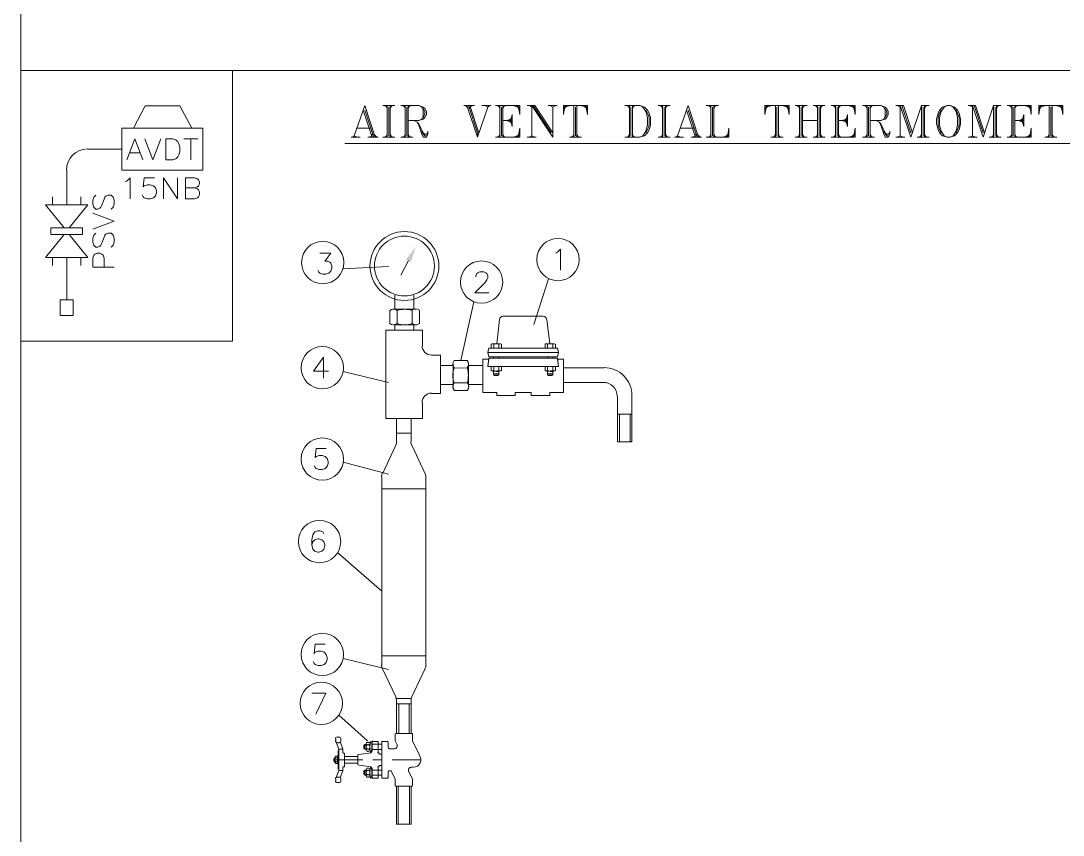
# Model space of a CAD drawing. Header units: inches. Extents: x -25.8 to 20.6, y -10.8 to 19.8.
# Drawn here: x -25.77 to -20.69, y 2.62 to 6.59 of the extents above; entities that cross this region are included whole.
import ezdxf

# ---------------------------------------------------------------- set-up
doc = ezdxf.new("R2010")
doc.units = ezdxf.units.IN
doc.header["$MEASUREMENT"] = 0
for name, color, linetype in [('PDF_0', 7, 'Continuous'), ('PDF_Cen', 7, 'Continuous'), ('PDF_TEXT', 7, 'Continuous'), ('PDF_VA', 7, 'Continuous')]:
    doc.layers.add(name, color=color, linetype=linetype)

msp = doc.modelspace()

# ---------------------------------------------------------------- linework, layer by layer
at = {"layer": 'PDF_0', "lineweight": 0}
for points in [[(-25.77, 10.1323), (-15.7099, 10.1323), (-15.7099, 6.3506), (-25.77, 6.3506)], [(-25.77, 6.3506), (-15.7144, 6.3506), (-15.7144, 2.5677), (-25.77, 2.5677)], [(-21.2529, 6.1796), (-21.2749, 6.1722), (-21.2896, 6.1576), (-21.2969, 6.1429), (-21.3042, 6.1136), (-21.3042, 6.0916), (-21.2969, 6.0623), (-21.2896, 6.0477), (-21.2749, 6.033), (-21.2529, 6.0257), (-21.2383, 6.0257), (-21.2163, 6.033), (-21.2016, 6.0477), (-21.1943, 6.0623), (-21.187, 6.0916), (-21.187, 6.1136), (-21.1943, 6.1429), (-21.2016, 6.1576), (-21.2163, 6.1722), (-21.2383, 6.1796)], [(-23.3734, 6.077), (-23.3808, 6.1063), (-23.3734, 6.1356)], [(-21.7379, 6.077), (-21.7452, 6.1063), (-21.7379, 6.1356)], [(-20.8792, 6.077), (-20.8865, 6.1063), (-20.8792, 6.1356)], [(-23.487, 4.9544), (-23.4919, 4.9752), (-23.487, 4.996), (-23.1523, 4.996), (-23.1475, 4.9752), (-23.1523, 4.9544)], [(-23.4883, 4.9434), (-23.4919, 4.9068), (-23.476, 4.9068), (-23.476, 4.886), (-23.476, 4.9068), (-23.4516, 4.9068), (-23.426, 4.9068), (-23.426, 4.886), (-23.426, 4.9068), (-23.2134, 4.9068), (-23.2134, 4.886), (-23.2134, 4.9068), (-23.189, 4.9068), (-23.1633, 4.9068), (-23.1633, 4.886), (-23.1633, 4.9068), (-23.1487, 4.9068), (-23.1523, 4.9434), (-23.123, 4.9434), (-23.123, 4.8616), (-23.123, 4.7798), (-23.1902, 4.7798), (-23.1902, 4.7663), (-23.2818, 4.7663), (-23.2818, 4.7798), (-23.3588, 4.7798), (-23.3588, 4.7663), (-23.4492, 4.7663), (-23.4492, 4.7798), (-23.5176, 4.7798), (-23.5176, 4.8616), (-23.5176, 4.9434)], [(-23.487, 4.9483), (-23.1523, 4.9483), (-23.1487, 4.9068), (-23.4919, 4.9068)], [(-23.465, 4.9544), (-23.4394, 4.9544), (-23.4394, 4.9483), (-23.465, 4.9483)], [(-23.2012, 4.9544), (-23.1756, 4.9544), (-23.1756, 4.9483), (-23.2012, 4.9483)], [(-23.4699, 4.8848), (-23.465, 4.8848), (-23.465, 4.8665), (-23.4602, 4.8628), (-23.4443, 4.8628), (-23.4394, 4.8665), (-23.4394, 4.8848), (-23.4333, 4.8848), (-23.4516, 4.8848), (-23.4638, 4.8848), (-23.465, 4.8848)], [(-23.465, 4.8848), (-23.4516, 4.8848), (-23.4394, 4.8848), (-23.4394, 4.8665), (-23.4443, 4.8628), (-23.4602, 4.8628), (-23.465, 4.8665)], [(-23.1694, 4.8848), (-23.1756, 4.8848), (-23.189, 4.8848), (-23.2, 4.8848), (-23.2012, 4.8848), (-23.2073, 4.8848), (-23.2012, 4.8848), (-23.2012, 4.8665), (-23.1963, 4.8628), (-23.1804, 4.8628), (-23.1756, 4.8665), (-23.1756, 4.8848)], [(-23.2012, 4.8848), (-23.1878, 4.8848), (-23.1756, 4.8848), (-23.1756, 4.8665), (-23.1804, 4.8628), (-23.1963, 4.8628), (-23.2012, 4.8665)], [(-24.2395, 2.9976), (-24.2395, 2.9793), (-24.2431, 2.983), (-24.2431, 2.9952)], [(-24.237, 2.9976), (-24.2395, 2.9976)], [(-23.8669, 2.8608), (-23.8669, 2.6751), (-23.9378, 2.6751), (-23.9378, 2.8608)]]:
    msp.add_lwpolyline(points, close=True, dxfattribs=at)
for points in [[(-24.7378, 6.3506), (-24.7378, 5.0314), (-25.77, 5.0314)], [(-24.0416, 6.0257), (-24.0929, 6.1796), (-24.1442, 6.033)], [(-24.1002, 6.1576), (-24.0562, 6.0257)], [(-24.0929, 6.1576), (-24.0489, 6.0257)], [(-24.0049, 6.1796), (-23.9463, 6.1796)], [(-23.9976, 6.1796), (-23.983, 6.1722)], [(-23.9903, 6.1796), (-23.983, 6.1649)], [(-23.983, 6.1796), (-23.983, 6.0257)], [(-23.9756, 6.1722), (-23.9756, 6.033)], [(-23.9683, 6.1796), (-23.9683, 6.0257)], [(-23.961, 6.1796), (-23.9683, 6.1649)], [(-23.9536, 6.1796), (-23.9683, 6.1722)], [(-23.917, 6.1796), (-23.829, 6.1796), (-23.8071, 6.1722), (-23.7997, 6.1649), (-23.7924, 6.1503), (-23.7924, 6.1356), (-23.7997, 6.1209), (-23.8071, 6.1136), (-23.829, 6.1063), (-23.8803, 6.1063)], [(-23.9097, 6.1796), (-23.895, 6.1722)], [(-23.9023, 6.1796), (-23.895, 6.1649)], [(-23.895, 6.1796), (-23.895, 6.0257)], [(-23.8877, 6.1722), (-23.8877, 6.033)], [(-23.8803, 6.1796), (-23.8803, 6.0257)], [(-23.873, 6.1796), (-23.8803, 6.1649)], [(-23.8657, 6.1796), (-23.8803, 6.1722)], [(-23.829, 6.1796), (-23.8144, 6.1722), (-23.8071, 6.1576), (-23.8071, 6.1283), (-23.8144, 6.1136), (-23.829, 6.1063)], [(-23.8071, 6.1649), (-23.7997, 6.1503), (-23.7997, 6.1356), (-23.8071, 6.1209)], [(-23.6092, 6.1796), (-23.5579, 6.1796)], [(-23.6019, 6.1796), (-23.5872, 6.1649)], [(-23.5945, 6.1796), (-23.5432, 6.0257), (-23.5432, 6.0477), (-23.5872, 6.1796)], [(-23.5799, 6.1796), (-23.5359, 6.0477)], [(-23.5725, 6.1796), (-23.5799, 6.1649)], [(-23.5652, 6.1796), (-23.5799, 6.1722)], [(-23.4919, 6.1722), (-23.5432, 6.0257)], [(-23.5212, 6.1796), (-23.4773, 6.1796)], [(-23.5066, 6.1796), (-23.4919, 6.1722), (-23.4846, 6.1796)], [(-23.4553, 6.1796), (-23.3368, 6.1796), (-23.3368, 6.1356), (-23.3441, 6.1796)], [(-23.4479, 6.1796), (-23.4333, 6.1722)], [(-23.4406, 6.1796), (-23.4333, 6.1649)], [(-23.4333, 6.1796), (-23.4333, 6.0257)], [(-23.426, 6.1722), (-23.426, 6.033)], [(-23.4186, 6.1796), (-23.4186, 6.0257)], [(-23.4113, 6.1796), (-23.4186, 6.1649)], [(-23.404, 6.1796), (-23.4186, 6.1722)], [(-23.3734, 6.1796), (-23.3368, 6.1722)], [(-23.3588, 6.1796), (-23.3368, 6.1649)], [(-23.3514, 6.1796), (-23.3368, 6.1576)], [(-23.3001, 6.1796), (-23.2635, 6.1796), (-23.1756, 6.0477)], [(-23.2928, 6.1796), (-23.2782, 6.1722)], [(-23.2782, 6.033), (-23.2782, 6.1796), (-23.1756, 6.0257), (-23.1756, 6.1722)], [(-23.2708, 6.1796), (-23.1829, 6.0477)], [(-23.1975, 6.1796), (-23.1536, 6.1796)], [(-23.1902, 6.1796), (-23.1756, 6.1722), (-23.1609, 6.1796)], [(-23.0143, 6.1796), (-23.007, 6.1356), (-23.007, 6.1796), (-23.1243, 6.1796), (-23.1243, 6.1356), (-23.1169, 6.1796)], [(-23.1096, 6.1796), (-23.1243, 6.1576)], [(-23.1023, 6.1796), (-23.1243, 6.1649)], [(-23.0876, 6.1796), (-23.1243, 6.1722)], [(-23.073, 6.1796), (-23.073, 6.0257)], [(-23.0656, 6.1722), (-23.0656, 6.033)], [(-23.0583, 6.1796), (-23.0583, 6.0257)], [(-23.0436, 6.1796), (-23.007, 6.1722)], [(-23.029, 6.1796), (-23.007, 6.1649)], [(-23.0216, 6.1796), (-23.007, 6.1576)], [(-22.8238, 6.1796), (-22.7505, 6.1796), (-22.7285, 6.1722), (-22.7138, 6.1576), (-22.7065, 6.1429), (-22.6992, 6.1209), (-22.6992, 6.0843), (-22.7065, 6.0623), (-22.7138, 6.0477), (-22.7285, 6.033), (-22.7505, 6.0257), (-22.8238, 6.0257)], [(-22.8164, 6.1796), (-22.8018, 6.1722)], [(-22.8091, 6.1796), (-22.8018, 6.1649)], [(-22.8018, 6.1796), (-22.8018, 6.0257)], [(-22.7945, 6.1722), (-22.7945, 6.033)], [(-22.7871, 6.1796), (-22.7871, 6.0257)], [(-22.7798, 6.1796), (-22.7871, 6.1649)], [(-22.7725, 6.1796), (-22.7871, 6.1722)], [(-22.7505, 6.1796), (-22.7358, 6.1722), (-22.7212, 6.1503), (-22.7138, 6.1209), (-22.7138, 6.0843), (-22.7212, 6.055), (-22.7358, 6.033), (-22.7505, 6.0257)], [(-22.7212, 6.1576), (-22.7138, 6.1429), (-22.7065, 6.1209), (-22.7065, 6.0843), (-22.7138, 6.0623), (-22.7212, 6.0477)], [(-22.6625, 6.1796), (-22.6039, 6.1796)], [(-22.6552, 6.1796), (-22.6405, 6.1722)], [(-22.6479, 6.1796), (-22.6405, 6.1649)], [(-22.6405, 6.1796), (-22.6405, 6.0257)], [(-22.6332, 6.1722), (-22.6332, 6.033)], [(-22.6259, 6.1796), (-22.6259, 6.0257)], [(-22.6186, 6.1796), (-22.6259, 6.1649)], [(-22.6112, 6.1796), (-22.6259, 6.1722)], [(-22.4647, 6.0257), (-22.516, 6.1796), (-22.5673, 6.033)], [(-22.5233, 6.1576), (-22.4793, 6.0257)], [(-22.516, 6.1576), (-22.472, 6.0257)], [(-22.428, 6.1796), (-22.3682, 6.1796)], [(-22.4195, 6.1796), (-22.4048, 6.1722)], [(-22.4121, 6.1796), (-22.4048, 6.1649)], [(-22.4048, 6.1796), (-22.4048, 6.0257)], [(-22.3975, 6.1722), (-22.3975, 6.033)], [(-22.3901, 6.1796), (-22.3901, 6.0257)], [(-22.3828, 6.1796), (-22.3901, 6.1649)], [(-22.3755, 6.1796), (-22.3901, 6.1722)], [(-22.031, 6.1796), (-22.0237, 6.1356), (-22.0237, 6.1796), (-22.141, 6.1796), (-22.141, 6.1356), (-22.1336, 6.1796)], [(-22.1263, 6.1796), (-22.141, 6.1576)], [(-22.119, 6.1796), (-22.141, 6.1649)], [(-22.1043, 6.1796), (-22.141, 6.1722)], [(-22.0897, 6.1796), (-22.0897, 6.0257)], [(-22.0823, 6.1722), (-22.0823, 6.033)], [(-22.075, 6.1796), (-22.075, 6.0257)], [(-22.0603, 6.1796), (-22.0237, 6.1722)], [(-22.0457, 6.1796), (-22.0237, 6.1649)], [(-22.0384, 6.1796), (-22.0237, 6.1576)], [(-21.9944, 6.1796), (-21.9358, 6.1796)], [(-21.9871, 6.1796), (-21.9724, 6.1722)], [(-21.9797, 6.1796), (-21.9724, 6.1649)], [(-21.9724, 6.1796), (-21.9724, 6.0257)], [(-21.9651, 6.1722), (-21.9651, 6.033)], [(-21.9577, 6.1796), (-21.9577, 6.0257)], [(-21.9504, 6.1796), (-21.9577, 6.1649)], [(-21.9431, 6.1796), (-21.9577, 6.1722)], [(-21.9064, 6.1796), (-21.8478, 6.1796)], [(-21.8991, 6.1796), (-21.8845, 6.1722)], [(-21.8918, 6.1796), (-21.8845, 6.1649)], [(-21.8845, 6.1796), (-21.8845, 6.0257)], [(-21.8771, 6.1722), (-21.8771, 6.033)], [(-21.8698, 6.1796), (-21.8698, 6.0257)], [(-21.8625, 6.1796), (-21.8698, 6.1649)], [(-21.8551, 6.1796), (-21.8698, 6.1722)], [(-21.8185, 6.1796), (-21.7012, 6.1796), (-21.7012, 6.1356), (-21.7086, 6.1796)], [(-21.8112, 6.1796), (-21.7965, 6.1722)], [(-21.8038, 6.1796), (-21.7965, 6.1649)], [(-21.7965, 6.1796), (-21.7965, 6.0257)], [(-21.7892, 6.1722), (-21.7892, 6.033)], [(-21.7818, 6.1796), (-21.7818, 6.0257)], [(-21.7745, 6.1796), (-21.7818, 6.1649)], [(-21.7672, 6.1796), (-21.7818, 6.1722)], [(-21.7379, 6.1796), (-21.7012, 6.1722)], [(-21.7232, 6.1796), (-21.7012, 6.1649)], [(-21.7159, 6.1796), (-21.7012, 6.1576)], [(-21.6646, 6.1796), (-21.5766, 6.1796), (-21.5547, 6.1722), (-21.5473, 6.1649), (-21.54, 6.1503), (-21.54, 6.1356), (-21.5473, 6.1209), (-21.5547, 6.1136), (-21.5766, 6.1063), (-21.6279, 6.1063)], [(-21.6573, 6.1796), (-21.6426, 6.1722)], [(-21.6499, 6.1796), (-21.6426, 6.1649)], [(-21.6426, 6.1796), (-21.6426, 6.0257)], [(-21.6353, 6.1722), (-21.6353, 6.033)], [(-21.6279, 6.1796), (-21.6279, 6.0257)], [(-21.6206, 6.1796), (-21.6279, 6.1649)], [(-21.6133, 6.1796), (-21.6279, 6.1722)], [(-21.5766, 6.1796), (-21.562, 6.1722), (-21.5547, 6.1576), (-21.5547, 6.1283), (-21.562, 6.1136), (-21.5766, 6.1063)], [(-21.5547, 6.1649), (-21.5473, 6.1503), (-21.5473, 6.1356), (-21.5547, 6.1209)], [(-21.5033, 6.1796), (-21.4655, 6.1796), (-21.4215, 6.0477)], [(-21.496, 6.1796), (-21.4814, 6.1722)], [(-21.4814, 6.033), (-21.4814, 6.1796), (-21.4288, 6.0257), (-21.3775, 6.1796), (-21.3775, 6.0257)], [(-21.474, 6.1796), (-21.4288, 6.0477)], [(-21.3775, 6.1796), (-21.3409, 6.1796)], [(-21.3702, 6.1722), (-21.3702, 6.033)], [(-21.3629, 6.1796), (-21.3629, 6.0257)], [(-21.3555, 6.1796), (-21.3629, 6.1649)], [(-21.3482, 6.1796), (-21.3629, 6.1722)], [(-21.2823, 6.1576), (-21.2896, 6.1429), (-21.2969, 6.1209), (-21.2969, 6.0843), (-21.2896, 6.0623), (-21.2823, 6.0477)], [(-21.2529, 6.1796), (-21.2676, 6.1722), (-21.2823, 6.1503), (-21.2896, 6.1209), (-21.2896, 6.0843), (-21.2823, 6.055), (-21.2676, 6.033), (-21.2529, 6.0257)], [(-21.2383, 6.0257), (-21.2236, 6.033), (-21.209, 6.055), (-21.2016, 6.0843), (-21.2016, 6.1209), (-21.209, 6.1503), (-21.2236, 6.1722), (-21.2383, 6.1796)], [(-21.209, 6.0477), (-21.2016, 6.0623), (-21.1943, 6.0843), (-21.1943, 6.1209), (-21.2016, 6.1429), (-21.209, 6.1576)], [(-21.1503, 6.1796), (-21.1137, 6.1796), (-21.0697, 6.0477)], [(-21.143, 6.1796), (-21.1284, 6.1722)], [(-21.1284, 6.033), (-21.1284, 6.1796), (-21.0771, 6.0257), (-21.0258, 6.1796), (-21.0258, 6.0257)], [(-21.121, 6.1796), (-21.0771, 6.0477)], [(-21.0258, 6.1796), (-20.9891, 6.1796)], [(-21.0184, 6.1722), (-21.0184, 6.033)], [(-21.0111, 6.1796), (-21.0111, 6.0257)], [(-21.0038, 6.1796), (-21.0111, 6.1649)], [(-20.9964, 6.1796), (-21.0111, 6.1722)], [(-20.9598, 6.1796), (-20.8425, 6.1796), (-20.8425, 6.1356), (-20.8499, 6.1796)], [(-20.9525, 6.1796), (-20.9378, 6.1722)], [(-20.9451, 6.1796), (-20.9378, 6.1649)], [(-20.9378, 6.1796), (-20.9378, 6.0257)], [(-20.9305, 6.1722), (-20.9305, 6.033)], [(-20.9231, 6.1796), (-20.9231, 6.0257)], [(-20.9158, 6.1796), (-20.9231, 6.1649)], [(-20.9085, 6.1796), (-20.9231, 6.1722)], [(-20.8792, 6.1796), (-20.8425, 6.1722)], [(-20.8645, 6.1796), (-20.8425, 6.1649)], [(-20.8572, 6.1796), (-20.8425, 6.1576)], [(-20.696, 6.1796), (-20.6886, 6.1356), (-20.6886, 6.1796), (-20.8059, 6.1796), (-20.8059, 6.1356), (-20.7986, 6.1796)], [(-20.7912, 6.1796), (-20.8059, 6.1576)], [(-20.7839, 6.1796), (-20.8059, 6.1649)], [(-20.7692, 6.1796), (-20.8059, 6.1722)], [(-20.7546, 6.1796), (-20.7546, 6.0257)], [(-20.7473, 6.1722), (-20.7473, 6.033)], [(-20.7399, 6.1796), (-20.7399, 6.0257)], [(-20.7253, 6.1796), (-20.6886, 6.1722)], [(-20.7106, 6.1796), (-20.6886, 6.1649)], [(-20.7033, 6.1796), (-20.6886, 6.1576)], [(-23.851, 6.1063), (-23.8364, 6.099), (-23.829, 6.0843), (-23.8144, 6.0403), (-23.8071, 6.0257), (-23.7924, 6.0257), (-23.7851, 6.0403), (-23.7851, 6.055)], [(-23.4186, 6.1063), (-23.3734, 6.1063)], [(-23.3734, 6.1136), (-23.404, 6.1063), (-23.3734, 6.099)], [(-23.3734, 6.1209), (-23.3893, 6.1063), (-23.3734, 6.0916)], [(-21.9577, 6.1063), (-21.8845, 6.1063)], [(-21.7818, 6.1063), (-21.7379, 6.1063)], [(-21.7379, 6.1136), (-21.7672, 6.1063), (-21.7379, 6.099)], [(-21.7379, 6.1209), (-21.7525, 6.1063), (-21.7379, 6.0916)], [(-21.5986, 6.1063), (-21.584, 6.099), (-21.5766, 6.0843), (-21.562, 6.0403), (-21.5547, 6.0257), (-21.54, 6.0257), (-21.5327, 6.0403), (-21.5327, 6.055)], [(-20.9231, 6.1063), (-20.8792, 6.1063)], [(-20.8792, 6.1136), (-20.9085, 6.1063), (-20.8792, 6.099)], [(-20.8792, 6.1209), (-20.8938, 6.1063), (-20.8792, 6.0916)], [(-24.1295, 6.0696), (-24.0636, 6.0696)], [(-23.8364, 6.099), (-23.829, 6.0916), (-23.8071, 6.0477), (-23.7997, 6.0403), (-23.7924, 6.0403), (-23.7851, 6.0477)], [(-23.8144, 6.055), (-23.8071, 6.0403), (-23.7997, 6.033), (-23.7924, 6.033)], [(-23.4553, 6.0257), (-23.3368, 6.0257), (-23.3368, 6.0696), (-23.3441, 6.0257)], [(-22.5526, 6.0696), (-22.4866, 6.0696)], [(-22.428, 6.0257), (-22.3169, 6.0257), (-22.3169, 6.0696), (-22.3242, 6.0257)], [(-21.8185, 6.0257), (-21.7012, 6.0257), (-21.7012, 6.0696), (-21.7086, 6.0257)], [(-21.584, 6.099), (-21.5766, 6.0916), (-21.5547, 6.0477), (-21.5473, 6.0403), (-21.54, 6.0403), (-21.5327, 6.0477)], [(-21.562, 6.055), (-21.5547, 6.0403), (-21.5473, 6.033), (-21.54, 6.033)], [(-20.9598, 6.0257), (-20.8425, 6.0257), (-20.8425, 6.0696), (-20.8499, 6.0257)], [(-24.1588, 6.0257), (-24.1149, 6.0257)], [(-24.1515, 6.0257), (-24.1442, 6.033), (-24.1295, 6.0257)], [(-24.0782, 6.0257), (-24.0269, 6.0257)], [(-24.0562, 6.033), (-24.0709, 6.0257)], [(-24.0562, 6.0403), (-24.0636, 6.0257)], [(-24.0489, 6.0403), (-24.0343, 6.0257)], [(-24.0049, 6.0257), (-23.9463, 6.0257)], [(-23.983, 6.033), (-23.9976, 6.0257)], [(-23.983, 6.0403), (-23.9903, 6.0257)], [(-23.9683, 6.0403), (-23.961, 6.0257)], [(-23.9683, 6.033), (-23.9536, 6.0257)], [(-23.917, 6.0257), (-23.8584, 6.0257)], [(-23.895, 6.033), (-23.9097, 6.0257)], [(-23.895, 6.0403), (-23.9023, 6.0257)], [(-23.8803, 6.0403), (-23.873, 6.0257)], [(-23.8803, 6.033), (-23.8657, 6.0257)], [(-23.4333, 6.033), (-23.4479, 6.0257)], [(-23.4333, 6.0403), (-23.4406, 6.0257)], [(-23.4186, 6.0403), (-23.4113, 6.0257)], [(-23.4186, 6.033), (-23.404, 6.0257)], [(-23.3734, 6.0257), (-23.3368, 6.033)], [(-23.3588, 6.0257), (-23.3368, 6.0403)], [(-23.3514, 6.0257), (-23.3368, 6.0477)], [(-23.3001, 6.0257), (-23.2562, 6.0257)], [(-23.2928, 6.0257), (-23.2782, 6.033), (-23.2635, 6.0257)], [(-23.0949, 6.0257), (-23.0363, 6.0257)], [(-23.073, 6.033), (-23.0876, 6.0257)], [(-23.073, 6.0403), (-23.0803, 6.0257)], [(-23.0583, 6.0403), (-23.051, 6.0257)], [(-23.0583, 6.033), (-23.0436, 6.0257)], [(-22.8018, 6.033), (-22.8164, 6.0257)], [(-22.8018, 6.0403), (-22.8091, 6.0257)], [(-22.7871, 6.0403), (-22.7798, 6.0257)], [(-22.7871, 6.033), (-22.7725, 6.0257)], [(-22.6625, 6.0257), (-22.6039, 6.0257)], [(-22.6405, 6.033), (-22.6552, 6.0257)], [(-22.6405, 6.0403), (-22.6479, 6.0257)], [(-22.6259, 6.0403), (-22.6186, 6.0257)], [(-22.6259, 6.033), (-22.6112, 6.0257)], [(-22.5819, 6.0257), (-22.5379, 6.0257)], [(-22.5746, 6.0257), (-22.5673, 6.033), (-22.5526, 6.0257)], [(-22.5013, 6.0257), (-22.45, 6.0257)], [(-22.4793, 6.033), (-22.494, 6.0257)], [(-22.4793, 6.0403), (-22.4866, 6.0257)], [(-22.472, 6.0403), (-22.4573, 6.0257)], [(-22.4048, 6.033), (-22.4195, 6.0257)], [(-22.4048, 6.0403), (-22.4121, 6.0257)], [(-22.3901, 6.0403), (-22.3828, 6.0257)], [(-22.3901, 6.033), (-22.3755, 6.0257)], [(-22.3535, 6.0257), (-22.3169, 6.033)], [(-22.3388, 6.0257), (-22.3169, 6.0403)], [(-22.3315, 6.0257), (-22.3169, 6.0477)], [(-22.1116, 6.0257), (-22.053, 6.0257)], [(-22.0897, 6.033), (-22.1043, 6.0257)], [(-22.0897, 6.0403), (-22.097, 6.0257)], [(-22.075, 6.0403), (-22.0677, 6.0257)], [(-22.075, 6.033), (-22.0603, 6.0257)], [(-21.9944, 6.0257), (-21.9358, 6.0257)], [(-21.9724, 6.033), (-21.9871, 6.0257)], [(-21.9724, 6.0403), (-21.9797, 6.0257)], [(-21.9577, 6.0403), (-21.9504, 6.0257)], [(-21.9577, 6.033), (-21.9431, 6.0257)], [(-21.9064, 6.0257), (-21.8478, 6.0257)], [(-21.8845, 6.033), (-21.8991, 6.0257)], [(-21.8845, 6.0403), (-21.8918, 6.0257)], [(-21.8698, 6.0403), (-21.8625, 6.0257)], [(-21.8698, 6.033), (-21.8551, 6.0257)], [(-21.7965, 6.033), (-21.8112, 6.0257)], [(-21.7965, 6.0403), (-21.8038, 6.0257)], [(-21.7818, 6.0403), (-21.7745, 6.0257)], [(-21.7818, 6.033), (-21.7672, 6.0257)], [(-21.7379, 6.0257), (-21.7012, 6.033)], [(-21.7232, 6.0257), (-21.7012, 6.0403)], [(-21.7159, 6.0257), (-21.7012, 6.0477)], [(-21.6646, 6.0257), (-21.606, 6.0257)], [(-21.6426, 6.033), (-21.6573, 6.0257)], [(-21.6426, 6.0403), (-21.6499, 6.0257)], [(-21.6279, 6.0403), (-21.6206, 6.0257)], [(-21.6279, 6.033), (-21.6133, 6.0257)], [(-21.5033, 6.0257), (-21.4582, 6.0257)], [(-21.496, 6.0257), (-21.4814, 6.033), (-21.4655, 6.0257)], [(-21.3995, 6.0257), (-21.3409, 6.0257)], [(-21.3775, 6.033), (-21.3922, 6.0257)], [(-21.3775, 6.0403), (-21.3849, 6.0257)], [(-21.3629, 6.0403), (-21.3555, 6.0257)], [(-21.3629, 6.033), (-21.3482, 6.0257)], [(-21.1503, 6.0257), (-21.1064, 6.0257)], [(-21.143, 6.0257), (-21.1284, 6.033), (-21.1137, 6.0257)], [(-21.0477, 6.0257), (-20.9891, 6.0257)], [(-21.0258, 6.033), (-21.0404, 6.0257)], [(-21.0258, 6.0403), (-21.0331, 6.0257)], [(-21.0111, 6.0403), (-21.0038, 6.0257)], [(-21.0111, 6.033), (-20.9964, 6.0257)], [(-20.9378, 6.033), (-20.9525, 6.0257)], [(-20.9378, 6.0403), (-20.9451, 6.0257)], [(-20.9231, 6.0403), (-20.9158, 6.0257)], [(-20.9231, 6.033), (-20.9085, 6.0257)], [(-20.8792, 6.0257), (-20.8425, 6.033)], [(-20.8645, 6.0257), (-20.8425, 6.0403)], [(-20.8572, 6.0257), (-20.8425, 6.0477)], [(-20.7766, 6.0257), (-20.7179, 6.0257)], [(-20.7546, 6.033), (-20.7692, 6.0257)], [(-20.7546, 6.0403), (-20.7619, 6.0257)], [(-20.7399, 6.0403), (-20.7326, 6.0257)], [(-20.7399, 6.033), (-20.7253, 6.0257)], [(-24.1894, 5.9951), (-18.9871, 5.9951)], [(-24.3115, 5.4601), (-24.2578, 5.4601), (-24.2871, 5.421), (-24.2724, 5.421), (-24.2627, 5.4161), (-24.2578, 5.4113), (-24.2529, 5.3966), (-24.2529, 5.3868), (-24.2578, 5.3722), (-24.2676, 5.3624), (-24.2822, 5.3575), (-24.2969, 5.3575), (-24.3115, 5.3624), (-24.3164, 5.3673), (-24.3213, 5.3771)], [(-23.1621, 5.4601), (-23.1523, 5.465), (-23.1377, 5.4797), (-23.1377, 5.3771)], [(-24.1979, 5.3832), (-23.9768, 5.3942)], [(-23.8791, 5.4235), (-23.917, 5.3526)], [(-23.5518, 5.3453), (-23.5518, 5.3502), (-23.5469, 5.36), (-23.542, 5.3648), (-23.5322, 5.3697), (-23.5127, 5.3697), (-23.5029, 5.3648), (-23.498, 5.36), (-23.4931, 5.3502), (-23.4931, 5.3404), (-23.498, 5.3306), (-23.5078, 5.316), (-23.5567, 5.2671), (-23.4883, 5.2671)], [(-23.2684, 5.112), (-23.1963, 5.3355)], [(-23.9463, 5.1865), (-23.9463, 5.2549)], [(-23.8535, 5.2549), (-23.8535, 5.1865)], [(-23.8437, 5.1865), (-23.9573, 5.1865)], [(-23.5603, 5.2232), (-23.6238, 4.9361)], [(-23.8254, 5.1804), (-23.8254, 5.1157)], [(-23.8119, 5.0082), (-23.8119, 5.0851), (-23.9903, 5.0851), (-23.9903, 4.6539), (-23.8119, 4.6539), (-23.8119, 4.7309)], [(-23.9524, 5.1108), (-23.8388, 5.1108)], [(-23.9463, 5.1108), (-23.9463, 5.0851)], [(-23.8535, 5.0851), (-23.8535, 5.1108)], [(-23.4638, 5.0167), (-23.4638, 4.996)], [(-23.2012, 5.0167), (-23.2012, 4.996)], [(-24.2932, 4.8506), (-24.2932, 4.9532), (-24.3421, 4.8848), (-24.2688, 4.8848)], [(-23.1475, 4.9752), (-23.4919, 4.9752)], [(-24.1979, 4.8824), (-23.9768, 4.8286)], [(-23.6617, 4.9117), (-23.7228, 4.9117)], [(-23.6617, 4.9178), (-23.6617, 4.803)], [(-23.586, 4.8091), (-23.586, 4.9227)], [(-23.586, 4.9117), (-23.5176, 4.9117)], [(-23.4394, 4.8811), (-23.465, 4.8848)], [(-23.4638, 4.886), (-23.4638, 4.9068)], [(-23.4394, 4.886), (-23.4394, 4.9068)], [(-23.2012, 4.886), (-23.2012, 4.9068)], [(-23.1756, 4.8811), (-23.2012, 4.8848)], [(-23.1756, 4.886), (-23.1756, 4.9068)], [(-23.1206, 4.9007), (-22.9252, 4.9007)], [(-23.4394, 4.8714), (-23.465, 4.875)], [(-23.4394, 4.8665), (-23.465, 4.8665)], [(-23.1756, 4.8714), (-23.2012, 4.875)], [(-23.1756, 4.8665), (-23.2012, 4.8665)], [(-23.7228, 4.8188), (-23.6617, 4.8188)], [(-23.5921, 4.7908), (-23.6568, 4.7908)], [(-23.5176, 4.8188), (-23.586, 4.8188)], [(-23.1206, 4.8286), (-22.9288, 4.8286)], [(-23.8669, 4.6539), (-23.8669, 4.5391)], [(-22.8604, 4.6747), (-22.7896, 4.6747)], [(-22.8506, 4.6747), (-22.8506, 4.5403)], [(-22.7981, 4.6747), (-22.7981, 4.5403)], [(-23.9378, 4.5819), (-23.8669, 4.5819)], [(-24.281, 4.5074), (-24.3299, 4.5074), (-24.3347, 4.4634), (-24.3299, 4.4683), (-24.3152, 4.4732), (-24.3005, 4.4732), (-24.2859, 4.4683), (-24.2761, 4.4585), (-24.2712, 4.4439), (-24.2712, 4.4341), (-24.2761, 4.4194), (-24.2859, 4.4096), (-24.3005, 4.4048), (-24.3152, 4.4048), (-24.3299, 4.4096), (-24.3347, 4.4145), (-24.3396, 4.4243)], [(-23.862, 4.5196), (-23.7997, 4.3864)], [(-24.1979, 4.4414), (-23.9768, 4.3828)], [(-24.0098, 3.4496), (-24.0098, 4.3681)], [(-24.0098, 4.3107), (-23.7948, 4.3107)], [(-24.292, 4.0908), (-24.2969, 4.1006), (-24.3115, 4.1055), (-24.3213, 4.1055), (-24.336, 4.1006), (-24.3457, 4.086), (-24.3506, 4.0615), (-24.3506, 4.0371), (-24.3457, 4.0163), (-24.336, 4.0066), (-24.3213, 4.0017), (-24.3164, 4.0017), (-24.3018, 4.0066), (-24.292, 4.0163), (-24.2871, 4.0322), (-24.2871, 4.0371), (-24.292, 4.0518), (-24.3018, 4.0615), (-24.3164, 4.0664), (-24.3213, 4.0664), (-24.336, 4.0615), (-24.3457, 4.0518), (-24.3506, 4.0371)], [(-24.2248, 3.9992), (-24.0098, 3.8111)], [(-24.2859, 3.5522), (-24.3347, 3.5522), (-24.3396, 3.5082), (-24.3347, 3.5131), (-24.3201, 3.518), (-24.3054, 3.518), (-24.2908, 3.5131), (-24.281, 3.5033), (-24.2761, 3.4887), (-24.2761, 3.4777), (-24.281, 3.463), (-24.2908, 3.4532), (-24.3054, 3.4483), (-24.3201, 3.4483), (-24.3347, 3.4532), (-24.3396, 3.4581), (-24.3445, 3.4679)], [(-24.1979, 3.4825), (-23.9768, 3.43)], [(-24.0098, 3.496), (-23.7948, 3.496)], [(-23.9402, 3.292), (-24.0049, 3.43)], [(-24.3506, 3.314), (-24.2822, 3.314), (-24.3311, 3.2114)], [(-23.939, 3.2883), (-23.8657, 3.2883)], [(-23.9378, 3.2822), (-23.9378, 3.1161)], [(-23.9378, 3.2615), (-23.8669, 3.2615)], [(-23.9268, 3.2615), (-23.9268, 3.1173)], [(-23.8755, 3.2615), (-23.8755, 3.1173)], [(-24.0795, 3.0819), (-24.2199, 3.2065)], [(-23.8254, 3.0123), (-23.8596, 3.0819), (-23.8596, 3.1149), (-23.862, 3.1173), (-23.9414, 3.1173), (-23.9439, 3.1149), (-23.9439, 3.0819), (-23.9341, 3.0624)], [(-24.2346, 3.0905), (-24.2346, 3.0856), (-24.2346, 3.0819)], [(-24.2175, 3.099), (-24.226, 3.099)], [(-24.226, 3.0721), (-24.2175, 3.0721)], [(-24.0831, 3.0636), (-24.0917, 3.0636), (-24.0917, 3.0404), (-24.0831, 3.0404)], [(-24.0831, 3.0599), (-24.0917, 3.0599)], [(-24.0721, 3.0733), (-24.0807, 3.0733)], [(-24.0587, 3.077), (-24.0611, 3.077)], [(-24.0562, 3.0294), (-24.0562, 3.0746)], [(-24.0562, 3.0648), (-24.0098, 3.0648)], [(-24.0526, 3.0782), (-24.0281, 3.0782), (-24.0281, 3.0257)], [(-24.0074, 3.0782), (-23.9817, 3.0782)], [(-23.9793, 3.077), (-23.9793, 3.0501), (-23.9793, 3.0575)], [(-24.2358, 3.0062), (-24.226, 3.0062)], [(-24.2248, 3.0111), (-24.2248, 2.9671)], [(-24.2224, 3.0123), (-24.2236, 3.0123)], [(-24.2236, 3.0111), (-24.2236, 3.0111)], [(-24.2224, 3.0343), (-24.2224, 2.9439)], [(-24.2211, 3.0343), (-24.2211, 3.0343)], [(-24.2211, 3.0343), (-24.2211, 3.0343)], [(-24.2199, 3.0416), (-24.2199, 2.9365)], [(-24.2004, 3.0233), (-24.2004, 3.0416), (-24.2004, 3.0367)], [(-24.1992, 3.0233), (-24.1992, 3.0233)], [(-24.1918, 2.9549), (-24.1992, 2.9549), (-24.1918, 2.9549), (-24.1918, 3.022), (-24.1992, 3.022)], [(-24.1271, 3.0049), (-24.1918, 3.0049), (-24.1918, 2.972), (-24.1271, 2.972)], [(-24.1222, 3.0147), (-24.0623, 3.0233)], [(-24.0831, 3.0428), (-24.0917, 3.0428)], [(-24.0721, 3.0294), (-24.0807, 3.0294)], [(-24.0562, 3.0391), (-24.0098, 3.0391)], [(-24.2395, 2.9793), (-24.2358, 2.9793), (-24.226, 2.9793)], [(-24.2358, 2.9707), (-24.226, 2.9707)], [(-24.2236, 2.9671), (-24.2236, 2.9671)], [(-24.2236, 2.9659), (-24.2224, 2.9659)], [(-24.2004, 2.9536), (-24.2004, 2.9365)], [(-24.1992, 2.9536), (-24.1992, 2.9536)], [(-24.0623, 2.9549), (-24.1222, 2.9634)], [(-24.0281, 2.9512), (-24.0281, 2.8987), (-24.0526, 2.8987)], [(-24.2114, 2.9036), (-24.2004, 2.9365), (-24.2199, 2.9365), (-24.2321, 2.9023)], [(-24.2211, 2.9439), (-24.2211, 2.9439)], [(-24.2211, 2.9439), (-24.2211, 2.9439)], [(-24.0831, 2.9146), (-24.0917, 2.9146), (-24.0917, 2.9378), (-24.0831, 2.9378)], [(-24.0831, 2.9341), (-24.0917, 2.9341)], [(-24.0831, 2.9182), (-24.0917, 2.9182)], [(-24.0721, 2.9365), (-24.0807, 2.9365)], [(-24.0807, 2.9036), (-24.0721, 2.9036)], [(-24.0611, 2.9011), (-24.0587, 2.8999)], [(-24.0562, 2.9036), (-24.0562, 2.9475)], [(-24.0562, 2.939), (-24.0098, 2.939)], [(-24.0562, 2.9133), (-24.0098, 2.9133)], [(-23.9817, 2.8987), (-24.0074, 2.8987)], [(-23.9793, 2.9268), (-23.9793, 2.9011)], [(-24.2346, 2.895), (-24.2346, 2.8865)], [(-23.9292, 2.8608), (-23.9292, 2.6751)], [(-23.8742, 2.8608), (-23.8742, 2.6751)]]:
    msp.add_lwpolyline(points, dxfattribs=at)
for points in [[(-23.9707, 5.1157), (-23.9707, 5.1804, -0.333602), (-23.9349, 5.1804)], [(-23.862, 5.1157), (-23.8618, 5.1807, 0.15923), (-23.9341, 5.1804), (-23.9341, 5.1157)], [(-23.1633, 5.0167), (-23.1633, 4.996), (-23.189, 4.996), (-23.2134, 4.996), (-23.2134, 5.0167), (-23.2134, 4.996), (-23.426, 4.996), (-23.426, 5.0167), (-23.426, 4.996), (-23.4516, 4.996), (-23.476, 4.996), (-23.476, 5.0167, -0.151694), (-23.4699, 5.0179), (-23.4516, 5.0179), (-23.4333, 5.0179), (-23.4492, 5.0179), (-23.4357, 5.1364, -0.379313), (-23.4174, 5.1523), (-23.2232, 5.1523, -0.379313), (-23.2062, 5.1367)], [(-23.2049, 5.1364), (-23.1902, 5.0179), (-23.2073, 5.0179), (-23.1902, 5.0179), (-23.189, 5.0179), (-23.1694, 5.0179, 0.151694), (-23.1756, 5.0167), (-23.1756, 4.996)], [(-23.9712, 5.1164, 0.310533), (-23.9343, 5.1165, 0.15923), (-23.8618, 5.1165, 0.333602), (-23.8265, 5.1167)], [(-23.7668, 4.7761), (-23.7228, 4.7761), (-23.7228, 4.963), (-23.7668, 4.963, -0.414214), (-23.8132, 5.0088)], [(-23.4399, 5.016, 0.078731), (-23.4522, 5.0179, 0.078731), (-23.4646, 5.0161, 0.151694), (-23.4705, 5.0179)], [(-23.434, 5.0179, -0.151694), (-23.4281, 5.0162, 0.151694), (-23.434, 5.0179, 0.151694), (-23.4394, 5.0167), (-23.4394, 4.996)], [(-23.1773, 5.016, 0.078731), (-23.1896, 5.0179, 0.078731), (-23.2019, 5.016, 0.151694), (-23.2079, 5.0179)], [(-23.5921, 4.8995), (-23.6571, 4.8999, -0.310533), (-23.6568, 4.9361), (-23.5921, 4.9361)], [(-23.593, 4.8272, 0.15923), (-23.5933, 4.9003, 0.333602), (-23.5931, 4.9362)], [(-23.4705, 4.886, -0.151694), (-23.4764, 4.8878, 0.151694), (-23.4705, 4.886, 0.151694), (-23.4646, 4.8879)], [(-23.4645, 4.8867, 0.078731), (-23.4522, 4.8848, 0.078731), (-23.4399, 4.8867)], [(-23.2019, 4.8867, 0.078731), (-23.1896, 4.8848, 0.078731), (-23.1773, 4.8867)], [(-23.176, 4.8879, 0.151694), (-23.1701, 4.886, 0.151694), (-23.1642, 4.8878, -0.151694), (-23.1701, 4.886)], [(-22.9258, 4.9019, -0.414214), (-22.7896, 4.7651), (-22.7896, 4.5403), (-22.8604, 4.5403), (-22.8604, 4.7614)], [(-23.5921, 4.8274), (-23.6568, 4.8274, 0.333602), (-23.657, 4.7918)], [(-23.9378, 4.6539), (-23.9378, 4.5391, -0.111141), (-23.9426, 4.5196), (-24.0049, 4.3864)], [(-23.8669, 3.1161), (-23.8669, 3.2841, -0.11114), (-23.8645, 3.2932), (-23.7993, 3.4306, 0.111141), (-23.7948, 3.4496), (-23.7948, 4.3681, 0.111141), (-23.7993, 4.3884)], [(-24.2321, 3.0746), (-24.2199, 3.0416), (-24.2004, 3.0416), (-24.2114, 3.0733, -0.106454), (-24.2114, 3.0756)], [(-24.2181, 3.0733, 0.414136), (-24.2089, 3.0819), (-24.2089, 3.0856), (-24.2089, 3.0905, 0.414136), (-24.2181, 3.1002)], [(-24.0811, 3.0745, 0.833301), (-24.0811, 3.0637, 0.42552), (-24.0809, 3.041, 0.836654), (-24.081, 3.0307)], [(-24.0807, 3.0624), (-24.0721, 3.0624, -0.42552), (-24.0721, 3.0404), (-24.0807, 3.0404)], [(-24.0623, 3.077), (-24.0644, 3.0776, 0.111395), (-24.0648, 3.0257), (-24.0623, 3.0269), (-24.0599, 3.0257)], [(-24.008, 2.8999, -0.414185), (-24.0098, 2.9011), (-24.0098, 3.077, -0.414185), (-24.008, 3.0795)], [(-23.9355, 3.063, -0.554348), (-23.9475, 3.0428), (-23.972, 3.0428)], [(-24.2395, 2.9805), (-24.2358, 2.9805, -0.209296), (-24.2365, 2.9998, -0.425111), (-24.2363, 3.0073)], [(-24.2273, 3.0077, -0.497602), (-24.226, 2.9988), (-24.2358, 2.9988)], [(-24.2273, 2.9716, 0.548102), (-24.2271, 2.9803, 0.20406), (-24.2265, 2.9999)], [(-24.1234, 2.9647, -0.374198), (-24.1271, 2.9683), (-24.1271, 3.0098, -0.374198), (-24.1234, 3.0147)], [(-24.0294, 3.0263, 0.414289), (-24.0245, 3.022), (-24.022, 3.022), (-24.022, 3.0159), (-24.0098, 3.0159)], [(-23.8789, 2.9322, -0.554348), (-23.8657, 2.9524), (-23.8559, 2.9524, 0.623053), (-23.8271, 3.0125)], [(-24.0719, 2.9384, -0.42552), (-24.0721, 2.9158), (-24.0809, 2.9164, -0.42552), (-24.081, 2.9378, -0.836654), (-24.0807, 2.9488), (-24.0721, 2.9488)], [(-24.0599, 2.9512), (-24.0623, 2.9512), (-24.0648, 2.9512, 0.111395), (-24.0648, 2.8999), (-24.0623, 2.9011)], [(-24.0098, 2.961), (-24.022, 2.961), (-24.022, 2.9561), (-24.0245, 2.9561, 0.414289), (-24.0294, 2.9518)], [(-24.2358, 2.8871, 0.414136), (-24.226, 2.8779), (-24.2181, 2.8779, 0.414136), (-24.2089, 2.8865), (-24.2089, 2.8913), (-24.2089, 2.8956, 0.414136), (-24.2175, 2.9048), (-24.226, 2.9048, 0.414136), (-24.2358, 2.8956)], [(-23.8779, 2.9317), (-23.8596, 2.895), (-23.8596, 2.8633), (-23.8596, 2.895), (-23.8596, 2.8633), (-23.862, 2.8608), (-23.9414, 2.8608), (-23.9439, 2.8633), (-23.9439, 2.895), (-23.9622, 2.9317, 0.286541), (-23.9683, 2.9353), (-23.972, 2.9353, 0.414318), (-23.9793, 2.928), (-23.9793, 2.9194), (-23.9793, 2.9243)]]:
    msp.add_lwpolyline(points, format="xyb", dxfattribs=at)
for points in [[(-23.2079, 5.0179, 0.151694), (-23.2138, 5.0162, -0.151694)], [(-23.434, 4.886, 0.151694), (-23.4281, 4.8878, -0.151694)], [(-23.2138, 4.8878, 0.151694), (-23.2079, 4.886, -0.151694)]]:
    msp.add_lwpolyline(points, format="xyb", close=True, dxfattribs=at)
for centre, radius in [((-23.8993, 5.3972), 0.168), ((-23.8993, 5.3972), 0.146), ((-24.2975, 5.4143), 0.1032), ((-23.1505, 5.429), 0.1032), ((-23.5231, 5.319), 0.1032), ((-24.2999, 4.9013), 0.1032), ((-24.2999, 4.4555), 0.1032), ((-24.3134, 4.0536), 0.1032), ((-24.2999, 3.5027), 0.1032), ((-24.3048, 3.2645), 0.1032)]:
    msp.add_circle(centre, radius, dxfattribs=at)
for centre, radius, start, end in [((-23.8443, 5.1554), 0.0324, 55.7996, 124.8047), ((-23.1701, 5.0076), 0.0104, 55.7995, 90.3022), ((-23.5463, 4.8634), 0.1167, 161.9055, 198.0945), ((-23.4339, 4.8964), 0.0104, 235.1953, 269.6979), ((-23.2079, 4.8964), 0.0104, 270.3021, 304.8047), ((-22.9294, 4.762), 0.0678, 360, 90), ((-23.6183, 4.8097), 0.0324, 325.7996, 34.8047), ((-23.7674, 4.7315), 0.0458, 90, 180), ((-23.8223, 4.5397), 0.0458, 180, 205.3674), ((-23.9652, 4.3687), 0.0458, 154.6326, 180), ((-23.9652, 3.4502), 0.0458, 180, 205.3674), ((-23.9616, 3.2828), 0.0226, 0, 25.3674), ((-24.2266, 3.0911), 0.00916, 90.0076, 179.9924), ((-24.2266, 3.0825), 0.00916, 180.0076, 269.9924), ((-24.0813, 3.052), 0.0165, 134.3926, 225.6074), ((-24.074, 3.0691), 0.0055, 280.3911, 79.6089), ((-24.1742, 3.0532), 0.1167, 346.5112, 11.9231), ((-24.0532, 3.0752), 0.00427, 89.9926, 180.0074), ((-23.9823, 3.0776), 0.00183, 0.003, 89.997), ((-23.9726, 3.0508), 0.00672, 179.9898, 270.0102), ((-24.074, 3.0361), 0.0055, 280.1647, 79.8353), ((-24.0642, 3.03), 0.00672, 277.9505, 0.008), ((-24.2327, 2.9762), 0.0055, 129.0201, 229.9074), ((-24.074, 2.9433), 0.0055, 280.1647, 79.8353), ((-24.0642, 2.9481), 0.00672, 359.992, 82.0495), ((-24.1742, 2.9249), 0.1167, 348.0769, 13.4888), ((-24.2071, 2.9029), 0.00426, 160.6703, 184.9761), ((-24.0813, 2.9274), 0.0165, 134.3926, 225.6074), ((-24.0801, 2.9103), 0.0055, 100.3911, 259.6089), ((-24.074, 2.9103), 0.0055, 280.3911, 79.6089), ((-24.0532, 2.9042), 0.00427, 179.9926, 270.0074), ((-23.9823, 2.9017), 0.00183, 270.003, 359.997)]:
    msp.add_arc(centre, radius, start, end, dxfattribs=at)
at = {"layer": 'PDF_0', "transparency": 33554559}
msp.add_solid([(-23.8913, 5.4296), (-23.8681, 5.4161), (-23.8425, 5.4931)], dxfattribs=at)
at = {"layer": 'PDF_Cen', "lineweight": 0}
for points in [[(-24.2431, 2.9891), (-24.1014, 2.9891)], [(-24.0538, 2.9891), (-24.0074, 2.9891)], [(-23.9597, 2.9891), (-23.8181, 2.9891)]]:
    msp.add_lwpolyline(points, dxfattribs=at)
at = {"layer": 'PDF_TEXT', "lineweight": 0}
for points in [[(-25.2533, 5.9157), (-25.2142, 6.0183), (-25.1751, 5.9157)], [(-25.1653, 6.0183), (-25.1263, 5.9157), (-25.0872, 6.0183)], [(-24.9748, 6.0183), (-24.9064, 6.0183)], [(-24.9406, 6.0183), (-24.9406, 5.9157)], [(-25.2386, 5.9499), (-25.1898, 5.9499)], [(-25.2606, 5.8082), (-25.2508, 5.8131), (-25.2362, 5.8278), (-25.2362, 5.7252)], [(-25.1189, 5.8278), (-25.1678, 5.8278), (-25.1727, 5.7838), (-25.1678, 5.7887), (-25.1531, 5.7936), (-25.1385, 5.7936), (-25.1238, 5.7887), (-25.114, 5.7789), (-25.1092, 5.7643), (-25.1092, 5.7545), (-25.114, 5.7398), (-25.1238, 5.7301), (-25.1385, 5.7252), (-25.1531, 5.7252), (-25.1678, 5.7301), (-25.1727, 5.735), (-25.1776, 5.7447)], [(-25.075, 5.7252), (-25.075, 5.8278), (-25.0066, 5.7252), (-25.0066, 5.8278)], [(-24.9235, 5.7789), (-24.9088, 5.774), (-24.9039, 5.7692), (-24.8991, 5.7594), (-24.8991, 5.7447), (-24.9039, 5.735), (-24.9088, 5.7301), (-24.9235, 5.7252), (-24.9675, 5.7252), (-24.9675, 5.8278), (-24.9235, 5.8278), (-24.9088, 5.8229), (-24.9039, 5.818), (-24.8991, 5.8082), (-24.8991, 5.7985), (-24.9039, 5.7887), (-24.9088, 5.7838), (-24.9235, 5.7789), (-24.9675, 5.7789)], [(-25.4035, 5.7435), (-25.4133, 5.7337), (-25.4182, 5.7191), (-25.4182, 5.6995), (-25.4133, 5.6849), (-25.4035, 5.6751), (-25.3938, 5.6751), (-25.384, 5.68), (-25.3791, 5.6849), (-25.3742, 5.6946), (-25.3644, 5.724), (-25.3596, 5.7337), (-25.3547, 5.7386), (-25.3449, 5.7435), (-25.3302, 5.7435), (-25.3205, 5.7337), (-25.3156, 5.7191), (-25.3156, 5.6995), (-25.3205, 5.6849), (-25.3302, 5.6751)], [(-25.4182, 5.5774), (-25.3156, 5.6165), (-25.4182, 5.6556)], [(-25.4035, 5.5578), (-25.4133, 5.5481), (-25.4182, 5.5334), (-25.4182, 5.5139), (-25.4133, 5.4992), (-25.4035, 5.4894), (-25.3938, 5.4894), (-25.384, 5.4943), (-25.3791, 5.4992), (-25.3742, 5.509), (-25.3644, 5.5383), (-25.3596, 5.5481), (-25.3547, 5.553), (-25.3449, 5.5578), (-25.3302, 5.5578), (-25.3205, 5.5481), (-25.3156, 5.5334), (-25.3156, 5.5139), (-25.3205, 5.4992), (-25.3302, 5.4894)], [(-25.3156, 5.3917), (-25.4182, 5.3917), (-25.4182, 5.4357), (-25.4133, 5.4503), (-25.4084, 5.4552), (-25.3986, 5.4601), (-25.384, 5.4601), (-25.3742, 5.4552), (-25.3693, 5.4503), (-25.3644, 5.4357), (-25.3644, 5.3917)]]:
    msp.add_lwpolyline(points, dxfattribs=at)
msp.add_lwpolyline([(-25.0627, 5.9157), (-25.0627, 6.0183), (-25.0285, 6.0183), (-25.0139, 6.0135), (-25.0041, 6.0037), (-24.9992, 5.9939), (-24.9943, 5.9793), (-24.9943, 5.9548), (-24.9992, 5.9402), (-25.0041, 5.9304), (-25.0139, 5.9206), (-25.0285, 5.9157)], close=True, dxfattribs=at)
at = {"layer": 'PDF_VA', "lineweight": 0}
for points in [[(-25.2203, 6.0696), (-25.1629, 6.1784), (-24.9943, 6.1784), (-24.9369, 6.0696)], [(-25.2777, 5.967), (-25.4438, 5.967)], [(-25.5464, 5.8644), (-25.5464, 5.6959)], [(-25.5342, 5.5835), (-25.4438, 5.6959), (-25.6491, 5.6959), (-25.5587, 5.5835)], [(-25.6161, 5.6959), (-25.6161, 5.735)], [(-25.4768, 5.6959), (-25.4768, 5.735)], [(-25.5587, 5.5517), (-25.6491, 5.4394), (-25.4438, 5.4394), (-25.5342, 5.5517)], [(-25.6161, 5.4394), (-25.6161, 5.4003)], [(-25.5464, 5.4394), (-25.5464, 5.2317)], [(-25.4768, 5.4394), (-25.4768, 5.4003)]]:
    msp.add_lwpolyline(points, dxfattribs=at)
for points in [[(-25.2777, 6.0696), (-24.882, 6.0696), (-24.882, 5.8644), (-25.2777, 5.8644)], [(-25.6234, 5.5835), (-25.4695, 5.5835), (-25.4695, 5.5517), (-25.6234, 5.5517)], [(-25.5782, 5.2317), (-25.5147, 5.2317), (-25.5147, 5.156), (-25.5782, 5.156)]]:
    msp.add_lwpolyline(points, close=True, dxfattribs=at)
msp.add_arc((-25.4445, 5.865), 0.1032, 90, 180, dxfattribs=at)

doc.saveas('drawing.dxf')
